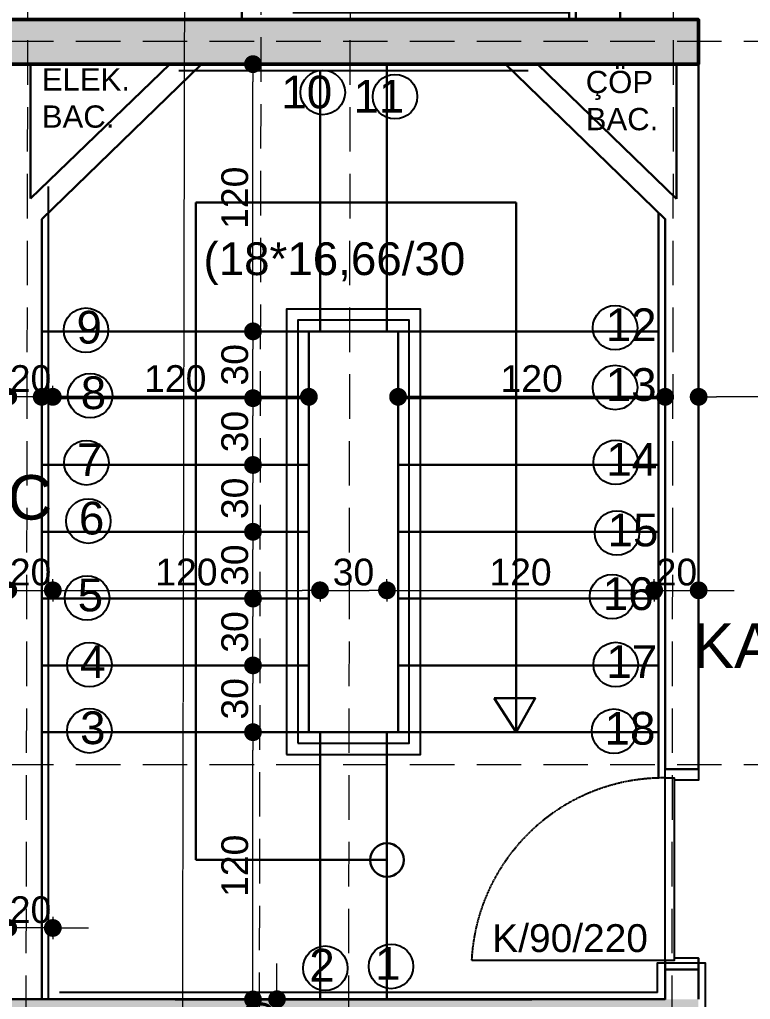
# Model space of a CAD drawing. Header units: millimetres. Extents: x 38129 to 72024, y -56282 to 16512.
# Drawn here: x 45968.3 to 46296.5, y -44265.8 to -43825.8 of the extents above; entities that cross this region are included whole.
import ezdxf

# ---------------------------------------------------------------- set-up
doc = ezdxf.new("R2010")
doc.units = ezdxf.units.MM
doc.linetypes.add('HIDDEN', pattern=[0.375, 0.25, -0.125])
for name, color, linetype, lineweight in [('AKS', 55, 'HIDDEN', 0), ('COLUMN4', 3, 'Continuous', 50), ('DIŞÖLÇÜ', 37, 'Continuous', 0), ('DUVAR', 255, 'Continuous', 30), ('M', 210, 'Continuous', 30), ('mahal', 7, 'Continuous', 5), ('pencere+KAPI', 1, 'Continuous', 0), ('TARAMA', 252, 'Continuous', 0), ('ölçü İÇ', 31, 'Continuous', 0)]:
    doc.layers.add(name, color=color, linetype=linetype, lineweight=lineweight)
for name, color, linetype in [('HIDDEN', 1, 'HIDDEN'), ('sıva', 41, 'Continuous'), ('tefriş', 42, 'Continuous')]:
    doc.layers.add(name, color=color, linetype=linetype)
doc.styles.add('icdisolcu_yazi', font='arial.ttf')
doc.styles.get("Standard").update_dxf_attribs({"font": 'arial.ttf'})
doc.styles.add('style1', font='arial.ttf')
doc.dimstyles.new('İç Ölçü', dxfattribs={"dimtxt": 12, "dimasz": 8, "dimexe": 5, "dimexo": 0, "dimgap": 2, "dimtad": 1, "dimdec": 0, "dimzin": 12, "dimdsep": 46, "dimtxsty": 'icdisolcu_yazi', "dimblk": 'DOT', "dimcen": 8, "dimdle": 5, "dimclrd": 256, "dimclre": 256, "dimclrt": 7, "dimadec": 0, "dimazin": 3, "dimtfac": 1, "dimtdec": 0, "dimtix": 1, "dimtmove": 2, "dimatfit": 3, "dimldrblk": 'DOT', "dimfxl": 0, "dimtolj": 1, "dimtzin": 0, "dimlwd": -1, "dimlwe": -1, "dimarcsym": 0})

# ---------------------------------------------------------------- blocks, each defined once
blk = doc.blocks.new('_Dot')
at = {"color": 0, "lineweight": -2}
blk.add_line((-0.5, 0), (-1, 0), dxfattribs=at)
at = {"color": 0, "lineweight": 30, "const_width": 0.5}
blk.add_lwpolyline([(-0.25, 0, 1), (0.25, 0, 1)], format="xyb", close=True, dxfattribs=at)
blk = doc.blocks.new('*D836')
at = {"layer": 'Defpoints', "color": 0, "lineweight": 120, "transparency": 16777216}
for p in [(46042.18, -44265.74), (46083.91, -44265.74), (46083.91, -44285.74)]:
    blk.add_point(p, dxfattribs=at)
at = {"layer": 'ölçü İÇ', "linetype": 'Continuous', "transparency": 16777216}
for p, q in [((46083.91, -44257.74), (46083.91, -44249.74)), ((46083.91, -44285.74), (46083.91, -44265.74)), ((46083.91, -44293.74), (46083.91, -44301.74))]:
    blk.add_line(p, q, dxfattribs=at)
at = {"layer": 'ölçü İÇ', "transparency": 16777216}
for p, q in [((46078.91, -44265.74), (46088.91, -44265.74)), ((46083.91, -44285.74), (46088.91, -44285.74))]:
    blk.add_line(p, q, dxfattribs=at)
at = {"layer": 'ölçü İÇ', "transparency": 16777216, "xscale": 8, "yscale": 8, "zscale": 8}
for p, rotation in [((46083.91, -44265.74), 270), ((46083.91, -44285.74), 90)]:
    blk.add_blockref('_Dot', p, dxfattribs=dict(at, rotation=rotation))
at = {"layer": 'ölçü İÇ', "color": 7, "transparency": 16777216, "insert": (46075.78, -44275.74), "char_height": 12, "attachment_point": 5, "rotation": 90, "style": 'icdisolcu_yazi'}
blk.add_mtext('\\A1;20', dxfattribs=at)
blk = doc.blocks.new('*D876')
at = {"layer": 'Defpoints', "color": 0, "lineweight": 120, "transparency": 16777216}
for p in [(45963.23, -44224.04), (45983.23, -44222.01), (45963.23, -44233.74)]:
    blk.add_point(p, dxfattribs=at)
at = {"layer": 'ölçü İÇ', "transparency": 16777216}
for p, q in [((45963.23, -44228.74), (45963.23, -44238.74)), ((45983.23, -44228.74), (45983.23, -44238.74))]:
    blk.add_line(p, q, dxfattribs=at)
at = {"layer": 'ölçü İÇ', "linetype": 'Continuous', "transparency": 16777216}
for p, q in [((45955.23, -44233.74), (45947.23, -44233.74)), ((45983.23, -44233.74), (45963.23, -44233.74)), ((45991.23, -44233.74), (45999.23, -44233.74))]:
    blk.add_line(p, q, dxfattribs=at)
at = {"layer": 'ölçü İÇ', "transparency": 16777216, "xscale": 8, "yscale": 8, "zscale": 8}
blk.add_blockref('_Dot', (45963.23, -44233.74), dxfattribs=at)
at = {"layer": 'ölçü İÇ', "transparency": 16777216, "xscale": 8, "yscale": 8, "zscale": 8, "rotation": 180}
blk.add_blockref('_Dot', (45983.23, -44233.74), dxfattribs=at)
at = {"layer": 'ölçü İÇ', "color": 7, "transparency": 16777216, "insert": (45973.23, -44225.62), "char_height": 12, "attachment_point": 5, "style": 'icdisolcu_yazi'}
blk.add_mtext('\\A1;20', dxfattribs=at)
blk = doc.blocks.new('*D881')
at = {"layer": 'Defpoints', "color": 0, "lineweight": 120, "transparency": 16777216}
for p in [(45963.23, -43995.22), (45963.23, -43998.66), (45983.23, -43995.74)]:
    blk.add_point(p, dxfattribs=at)
at = {"layer": 'ölçü İÇ', "transparency": 16777216}
for p, q in [((45963.23, -43998.66), (45963.23, -43990.22)), ((45983.23, -43995.74), (45983.23, -43990.22))]:
    blk.add_line(p, q, dxfattribs=at)
at = {"layer": 'ölçü İÇ', "linetype": 'Continuous', "transparency": 16777216}
for p, q in [((45955.23, -43995.22), (45947.23, -43995.22)), ((45983.23, -43995.22), (45963.23, -43995.22)), ((45991.23, -43995.22), (45999.23, -43995.22))]:
    blk.add_line(p, q, dxfattribs=at)
at = {"layer": 'ölçü İÇ', "transparency": 16777216, "xscale": 8, "yscale": 8, "zscale": 8}
blk.add_blockref('_Dot', (45963.23, -43995.22), dxfattribs=at)
at = {"layer": 'ölçü İÇ', "transparency": 16777216, "xscale": 8, "yscale": 8, "zscale": 8, "rotation": 180}
blk.add_blockref('_Dot', (45983.23, -43995.22), dxfattribs=at)
at = {"layer": 'ölçü İÇ', "color": 7, "transparency": 16777216, "insert": (45973.23, -43987.09), "char_height": 12, "attachment_point": 5, "style": 'icdisolcu_yazi'}
blk.add_mtext('\\A1;20', dxfattribs=at)
blk = doc.blocks.new('*D927')
at = {"layer": 'Defpoints', "color": 0, "lineweight": 120, "transparency": 16777216}
for p in [(46073.14, -44145.82), (46073.14, -44145.82), (46073.14, -44265.82)]:
    blk.add_point(p, dxfattribs=at)
at = {"layer": 'ölçü İÇ', "transparency": 16777216}
for p, q in [((46073.14, -44145.82), (46078.14, -44145.82)), ((46073.14, -44265.82), (46078.14, -44265.82))]:
    blk.add_line(p, q, dxfattribs=at)
at = {"layer": 'ölçü İÇ', "linetype": 'Continuous', "transparency": 16777216}
blk.add_line((46073.14, -44257.82), (46073.14, -44153.82), dxfattribs=at)
at = {"layer": 'ölçü İÇ', "transparency": 16777216, "xscale": 8, "yscale": 8, "zscale": 8}
for p, rotation in [((46073.14, -44145.82), 90), ((46073.14, -44265.82), 270)]:
    blk.add_blockref('_Dot', p, dxfattribs=dict(at, rotation=rotation))
at = {"layer": 'ölçü İÇ', "color": 7, "transparency": 16777216, "insert": (46065.01, -44205.82), "char_height": 12, "attachment_point": 5, "rotation": 90, "style": 'icdisolcu_yazi'}
blk.add_mtext('\\A1;120', dxfattribs=at)
blk = doc.blocks.new('*D928')
at = {"layer": 'Defpoints', "color": 0, "lineweight": 120, "transparency": 16777216}
for p in [(46073.14, -44115.82), (46073.14, -44115.82), (46073.14, -44145.82)]:
    blk.add_point(p, dxfattribs=at)
at = {"layer": 'ölçü İÇ', "transparency": 16777216}
for p, q in [((46073.14, -44115.82), (46078.14, -44115.82)), ((46073.14, -44145.82), (46078.14, -44145.82))]:
    blk.add_line(p, q, dxfattribs=at)
at = {"layer": 'ölçü İÇ', "linetype": 'Continuous', "transparency": 16777216}
blk.add_line((46073.14, -44137.82), (46073.14, -44123.82), dxfattribs=at)
at = {"layer": 'ölçü İÇ', "transparency": 16777216, "xscale": 8, "yscale": 8, "zscale": 8}
for p, rotation in [((46073.14, -44115.82), 90), ((46073.14, -44145.82), 270)]:
    blk.add_blockref('_Dot', p, dxfattribs=dict(at, rotation=rotation))
at = {"layer": 'ölçü İÇ', "color": 7, "transparency": 16777216, "insert": (46065.01, -44130.82), "char_height": 12, "attachment_point": 5, "rotation": 90, "style": 'icdisolcu_yazi'}
blk.add_mtext('\\A1;30', dxfattribs=at)
blk = doc.blocks.new('*D929')
at = {"layer": 'Defpoints', "color": 0, "lineweight": 120, "transparency": 16777216}
for p in [(46073.14, -44085.82), (46073.14, -44085.82), (46073.14, -44115.82)]:
    blk.add_point(p, dxfattribs=at)
at = {"layer": 'ölçü İÇ', "transparency": 16777216}
for p, q in [((46073.14, -44085.82), (46078.14, -44085.82)), ((46073.14, -44115.82), (46078.14, -44115.82))]:
    blk.add_line(p, q, dxfattribs=at)
at = {"layer": 'ölçü İÇ', "linetype": 'Continuous', "transparency": 16777216}
blk.add_line((46073.14, -44107.82), (46073.14, -44093.82), dxfattribs=at)
at = {"layer": 'ölçü İÇ', "transparency": 16777216, "xscale": 8, "yscale": 8, "zscale": 8}
for p, rotation in [((46073.14, -44085.82), 90), ((46073.14, -44115.82), 270)]:
    blk.add_blockref('_Dot', p, dxfattribs=dict(at, rotation=rotation))
at = {"layer": 'ölçü İÇ', "color": 7, "transparency": 16777216, "insert": (46065.01, -44100.82), "char_height": 12, "attachment_point": 5, "rotation": 90, "style": 'icdisolcu_yazi'}
blk.add_mtext('\\A1;30', dxfattribs=at)
blk = doc.blocks.new('*D930')
at = {"layer": 'Defpoints', "color": 0, "lineweight": 120, "transparency": 16777216}
for p in [(46073.14, -44055.82), (46073.14, -44055.82), (46073.14, -44085.82)]:
    blk.add_point(p, dxfattribs=at)
at = {"layer": 'ölçü İÇ', "transparency": 16777216}
for p, q in [((46073.14, -44055.82), (46078.14, -44055.82)), ((46073.14, -44085.82), (46078.14, -44085.82))]:
    blk.add_line(p, q, dxfattribs=at)
at = {"layer": 'ölçü İÇ', "linetype": 'Continuous', "transparency": 16777216}
blk.add_line((46073.14, -44077.82), (46073.14, -44063.82), dxfattribs=at)
at = {"layer": 'ölçü İÇ', "transparency": 16777216, "xscale": 8, "yscale": 8, "zscale": 8}
for p, rotation in [((46073.14, -44055.82), 90), ((46073.14, -44085.82), 270)]:
    blk.add_blockref('_Dot', p, dxfattribs=dict(at, rotation=rotation))
at = {"layer": 'ölçü İÇ', "color": 7, "transparency": 16777216, "insert": (46065.01, -44070.82), "char_height": 12, "attachment_point": 5, "rotation": 90, "style": 'icdisolcu_yazi'}
blk.add_mtext('\\A1;30', dxfattribs=at)
blk = doc.blocks.new('*D931')
at = {"layer": 'Defpoints', "color": 0, "lineweight": 120, "transparency": 16777216}
for p in [(46073.14, -44025.82), (46073.14, -44025.82), (46073.14, -44055.82)]:
    blk.add_point(p, dxfattribs=at)
at = {"layer": 'ölçü İÇ', "transparency": 16777216}
for p, q in [((46073.14, -44025.82), (46078.14, -44025.82)), ((46073.14, -44055.82), (46078.14, -44055.82))]:
    blk.add_line(p, q, dxfattribs=at)
at = {"layer": 'ölçü İÇ', "linetype": 'Continuous', "transparency": 16777216}
blk.add_line((46073.14, -44047.82), (46073.14, -44033.82), dxfattribs=at)
at = {"layer": 'ölçü İÇ', "transparency": 16777216, "xscale": 8, "yscale": 8, "zscale": 8}
for p, rotation in [((46073.14, -44025.82), 90), ((46073.14, -44055.82), 270)]:
    blk.add_blockref('_Dot', p, dxfattribs=dict(at, rotation=rotation))
at = {"layer": 'ölçü İÇ', "color": 7, "transparency": 16777216, "insert": (46065.01, -44040.82), "char_height": 12, "attachment_point": 5, "rotation": 90, "style": 'icdisolcu_yazi'}
blk.add_mtext('\\A1;30', dxfattribs=at)
blk = doc.blocks.new('*D932')
at = {"layer": 'Defpoints', "color": 0, "lineweight": 120, "transparency": 16777216}
for p in [(46073.14, -43995.82), (46073.14, -43995.82), (46073.14, -44025.82)]:
    blk.add_point(p, dxfattribs=at)
at = {"layer": 'ölçü İÇ', "transparency": 16777216}
for p, q in [((46073.14, -43995.82), (46078.14, -43995.82)), ((46073.14, -44025.82), (46078.14, -44025.82))]:
    blk.add_line(p, q, dxfattribs=at)
at = {"layer": 'ölçü İÇ', "linetype": 'Continuous', "transparency": 16777216}
blk.add_line((46073.14, -44017.82), (46073.14, -44003.82), dxfattribs=at)
at = {"layer": 'ölçü İÇ', "transparency": 16777216, "xscale": 8, "yscale": 8, "zscale": 8}
for p, rotation in [((46073.14, -43995.82), 90), ((46073.14, -44025.82), 270)]:
    blk.add_blockref('_Dot', p, dxfattribs=dict(at, rotation=rotation))
at = {"layer": 'ölçü İÇ', "color": 7, "transparency": 16777216, "insert": (46065.01, -44010.82), "char_height": 12, "attachment_point": 5, "rotation": 90, "style": 'icdisolcu_yazi'}
blk.add_mtext('\\A1;30', dxfattribs=at)
blk = doc.blocks.new('*D933')
at = {"layer": 'Defpoints', "color": 0, "lineweight": 120, "transparency": 16777216}
for p in [(46073.14, -43965.82), (46073.14, -43965.82), (46073.14, -43995.82)]:
    blk.add_point(p, dxfattribs=at)
at = {"layer": 'ölçü İÇ', "transparency": 16777216}
for p, q in [((46073.14, -43965.82), (46078.14, -43965.82)), ((46073.14, -43995.82), (46078.14, -43995.82))]:
    blk.add_line(p, q, dxfattribs=at)
at = {"layer": 'ölçü İÇ', "linetype": 'Continuous', "transparency": 16777216}
blk.add_line((46073.14, -43987.82), (46073.14, -43973.82), dxfattribs=at)
at = {"layer": 'ölçü İÇ', "transparency": 16777216, "xscale": 8, "yscale": 8, "zscale": 8}
for p, rotation in [((46073.14, -43965.82), 90), ((46073.14, -43995.82), 270)]:
    blk.add_blockref('_Dot', p, dxfattribs=dict(at, rotation=rotation))
at = {"layer": 'ölçü İÇ', "color": 7, "transparency": 16777216, "insert": (46065.01, -43980.82), "char_height": 12, "attachment_point": 5, "rotation": 90, "style": 'icdisolcu_yazi'}
blk.add_mtext('\\A1;30', dxfattribs=at)
blk = doc.blocks.new('*D934')
at = {"layer": 'Defpoints', "color": 0, "lineweight": 120, "transparency": 16777216}
for p in [(46073.14, -43845.82), (46073.14, -43845.82), (46073.14, -43965.82)]:
    blk.add_point(p, dxfattribs=at)
at = {"layer": 'ölçü İÇ', "transparency": 16777216}
for p, q in [((46073.14, -43845.82), (46078.14, -43845.82)), ((46073.14, -43965.82), (46078.14, -43965.82))]:
    blk.add_line(p, q, dxfattribs=at)
at = {"layer": 'ölçü İÇ', "linetype": 'Continuous', "transparency": 16777216}
blk.add_line((46073.14, -43957.82), (46073.14, -43853.82), dxfattribs=at)
at = {"layer": 'ölçü İÇ', "transparency": 16777216, "xscale": 8, "yscale": 8, "zscale": 8}
for p, rotation in [((46073.14, -43845.82), 90), ((46073.14, -43965.82), 270)]:
    blk.add_blockref('_Dot', p, dxfattribs=dict(at, rotation=rotation))
at = {"layer": 'ölçü İÇ', "color": 7, "transparency": 16777216, "insert": (46065.01, -43905.82), "char_height": 12, "attachment_point": 5, "rotation": 90, "style": 'icdisolcu_yazi'}
blk.add_mtext('\\A1;120', dxfattribs=at)
blk = doc.blocks.new('*D935')
at = {"layer": 'Defpoints', "color": 0, "lineweight": 120, "transparency": 16777216}
for p in [(45963.24, -44082.12), (45983.24, -44082.12), (45983.24, -44082.12)]:
    blk.add_point(p, dxfattribs=at)
at = {"layer": 'ölçü İÇ', "transparency": 16777216}
for p, q in [((45983.24, -44082.12), (45983.24, -44077.12)), ((45963.24, -44082.12), (45963.24, -44087.12))]:
    blk.add_line(p, q, dxfattribs=at)
at = {"layer": 'ölçü İÇ', "linetype": 'Continuous', "transparency": 16777216}
for p, q in [((45955.24, -44082.12), (45947.24, -44082.12)), ((45963.24, -44082.12), (45983.24, -44082.12)), ((45991.24, -44082.12), (45999.24, -44082.12))]:
    blk.add_line(p, q, dxfattribs=at)
at = {"layer": 'ölçü İÇ', "transparency": 16777216, "xscale": 8, "yscale": 8, "zscale": 8}
blk.add_blockref('_Dot', (45963.24, -44082.12), dxfattribs=at)
at = {"layer": 'ölçü İÇ', "transparency": 16777216, "xscale": 8, "yscale": 8, "zscale": 8, "rotation": 180}
blk.add_blockref('_Dot', (45983.24, -44082.12), dxfattribs=at)
at = {"layer": 'ölçü İÇ', "color": 7, "transparency": 16777216, "insert": (45973.24, -44073.99), "char_height": 12, "attachment_point": 5, "style": 'icdisolcu_yazi'}
blk.add_mtext('\\A1;20', dxfattribs=at)
blk = doc.blocks.new('*D936')
at = {"layer": 'Defpoints', "color": 0, "lineweight": 120, "transparency": 16777216}
for p in [(45983.24, -44082.12), (46103.24, -44082.12), (46103.24, -44082.12)]:
    blk.add_point(p, dxfattribs=at)
at = {"layer": 'ölçü İÇ', "transparency": 16777216}
for p, q in [((45983.24, -44082.12), (45983.24, -44087.12)), ((46103.24, -44082.12), (46103.24, -44087.12))]:
    blk.add_line(p, q, dxfattribs=at)
at = {"layer": 'ölçü İÇ', "linetype": 'Continuous', "transparency": 16777216}
blk.add_line((45991.24, -44082.12), (46095.24, -44082.12), dxfattribs=at)
at = {"layer": 'ölçü İÇ', "transparency": 16777216, "xscale": 8, "yscale": 8, "zscale": 8, "rotation": 180}
blk.add_blockref('_Dot', (45983.24, -44082.12), dxfattribs=at)
at = {"layer": 'ölçü İÇ', "transparency": 16777216, "xscale": 8, "yscale": 8, "zscale": 8}
blk.add_blockref('_Dot', (46103.24, -44082.12), dxfattribs=at)
at = {"layer": 'ölçü İÇ', "color": 7, "transparency": 16777216, "insert": (46043.24, -44073.99), "char_height": 12, "attachment_point": 5, "style": 'icdisolcu_yazi'}
blk.add_mtext('\\A1;120', dxfattribs=at)
blk = doc.blocks.new('*D937')
at = {"layer": 'Defpoints', "color": 0, "lineweight": 120, "transparency": 16777216}
for p in [(46103.24, -44082.12), (46133.3, -44082.12), (46133.3, -44082.12)]:
    blk.add_point(p, dxfattribs=at)
at = {"layer": 'ölçü İÇ', "transparency": 16777216}
for p, q in [((46133.3, -44082.12), (46133.3, -44077.12)), ((46103.24, -44082.12), (46103.24, -44087.12))]:
    blk.add_line(p, q, dxfattribs=at)
at = {"layer": 'ölçü İÇ', "linetype": 'Continuous', "transparency": 16777216}
blk.add_line((46111.24, -44082.12), (46125.3, -44082.12), dxfattribs=at)
at = {"layer": 'ölçü İÇ', "transparency": 16777216, "xscale": 8, "yscale": 8, "zscale": 8, "rotation": 180}
blk.add_blockref('_Dot', (46103.24, -44082.12), dxfattribs=at)
at = {"layer": 'ölçü İÇ', "transparency": 16777216, "xscale": 8, "yscale": 8, "zscale": 8}
blk.add_blockref('_Dot', (46133.3, -44082.12), dxfattribs=at)
at = {"layer": 'ölçü İÇ', "color": 7, "transparency": 16777216, "insert": (46118.27, -44073.99), "char_height": 12, "attachment_point": 5, "style": 'icdisolcu_yazi'}
blk.add_mtext('\\A1;30', dxfattribs=at)
blk = doc.blocks.new('*D938')
at = {"layer": 'Defpoints', "color": 0, "lineweight": 120, "transparency": 16777216}
for p in [(46133.3, -44082.12), (46253.3, -44082.12), (46253.3, -44082.12)]:
    blk.add_point(p, dxfattribs=at)
at = {"layer": 'ölçü İÇ', "transparency": 16777216}
for p, q in [((46253.3, -44082.12), (46253.3, -44077.12)), ((46133.3, -44082.12), (46133.3, -44087.12))]:
    blk.add_line(p, q, dxfattribs=at)
at = {"layer": 'ölçü İÇ', "linetype": 'Continuous', "transparency": 16777216}
blk.add_line((46141.3, -44082.12), (46245.3, -44082.12), dxfattribs=at)
at = {"layer": 'ölçü İÇ', "transparency": 16777216, "xscale": 8, "yscale": 8, "zscale": 8, "rotation": 180}
blk.add_blockref('_Dot', (46133.3, -44082.12), dxfattribs=at)
at = {"layer": 'ölçü İÇ', "transparency": 16777216, "xscale": 8, "yscale": 8, "zscale": 8}
blk.add_blockref('_Dot', (46253.3, -44082.12), dxfattribs=at)
at = {"layer": 'ölçü İÇ', "color": 7, "transparency": 16777216, "insert": (46193.3, -44073.99), "char_height": 12, "attachment_point": 5, "style": 'icdisolcu_yazi'}
blk.add_mtext('\\A1;120', dxfattribs=at)
blk = doc.blocks.new('*D939')
at = {"layer": 'Defpoints', "color": 0, "lineweight": 120, "transparency": 16777216}
for p in [(46253.3, -44082.12), (46273.3, -44082.12), (46273.3, -44082.12)]:
    blk.add_point(p, dxfattribs=at)
at = {"layer": 'ölçü İÇ', "transparency": 16777216}
for p, q in [((46273.3, -44082.12), (46273.3, -44077.12)), ((46253.3, -44082.12), (46253.3, -44087.12))]:
    blk.add_line(p, q, dxfattribs=at)
at = {"layer": 'ölçü İÇ', "linetype": 'Continuous', "transparency": 16777216}
for p, q in [((46245.3, -44082.12), (46237.3, -44082.12)), ((46253.3, -44082.12), (46273.3, -44082.12)), ((46281.3, -44082.12), (46289.3, -44082.12))]:
    blk.add_line(p, q, dxfattribs=at)
at = {"layer": 'ölçü İÇ', "transparency": 16777216, "xscale": 8, "yscale": 8, "zscale": 8}
blk.add_blockref('_Dot', (46253.3, -44082.12), dxfattribs=at)
at = {"layer": 'ölçü İÇ', "transparency": 16777216, "xscale": 8, "yscale": 8, "zscale": 8, "rotation": 180}
blk.add_blockref('_Dot', (46273.3, -44082.12), dxfattribs=at)
at = {"layer": 'ölçü İÇ', "color": 7, "transparency": 16777216, "insert": (46263.3, -44073.99), "char_height": 12, "attachment_point": 5, "style": 'icdisolcu_yazi'}
blk.add_mtext('\\A1;20', dxfattribs=at)
blk = doc.blocks.new('wertertw')
at = {"layer": 'TARAMA', "lineweight": -3}
h = blk.add_hatch(dxfattribs=at)
h.set_pattern_fill('ANSI33', color=256, scale=2.5, style=0)
h.set_pattern_definition([(45, (-86643.698, -32547.66), (-11.2253202, 11.2253202), []), (45, (-86632.472, -32547.66), (-11.2253202, 11.2253202), [7.9375, -3.96875])])
h.paths.add_polyline_path([(-616.25, 351.94), (-616.25, -88.06), (-306.25, -88.06), (-306.25, -68.06), (-596.25, -68.06), (-596.25, 331.94), (-306.25, 331.94), (-306.25, 351.94)])
h.paths.add_polyline_path([(38.75, -338.06), (78.75, -338.06), (78.75, -378.06), (38.75, -378.06)])
h.paths.add_polyline_path([(-471.25, -318.06), (-441.25, -318.06), (-441.25, -378.06), (-471.25, -378.06)])
h.paths.add_polyline_path([(-961.25, -318.06), (-931.25, -318.06), (-931.25, -378.06), (-961.25, -378.06)])
h.paths.add_polyline_path([(343.75, -163.06), (413.75, -163.06), (413.75, -198.06), (343.75, -198.06)])
h.paths.add_polyline_path([(8.75, -163.06), (78.75, -163.06), (78.75, -198.06), (8.75, -198.06)])
h.paths.add_polyline_path([(-1036.25, -148.06), (-906.25, -148.06), (-906.25, -178.06), (-1036.25, -178.06)])
h.paths.add_polyline_path([(-976.25, 256.94), (-916.25, 256.94), (-916.25, 226.94), (-976.25, 226.94)])
h.paths.add_polyline_path([(343.75, 459.44), (413.75, 459.44), (413.75, 424.44), (343.75, 424.44)])
h.paths.add_polyline_path([(8.75, 459.44), (78.75, 459.44), (78.75, 424.44), (8.75, 424.44)])
h.paths.add_polyline_path([(-616.25, 531.94), (-306.25, 531.94), (-306.25, 511.94), (-616.25, 511.94)])
h.paths.add_polyline_path([(-976.25, 656.94), (-916.25, 656.94), (-916.25, 626.94), (-976.25, 626.94)])
h.paths.add_polyline_path([(-616.25, 971.94), (-306.25, 971.94), (-306.25, 951.94), (-616.25, 951.94)])
h.paths.add_polyline_path([(343.75, 1081.94), (413.75, 1081.94), (413.75, 1046.94), (343.75, 1046.94)])
h.paths.add_polyline_path([(8.75, 1081.94), (78.75, 1081.94), (78.75, 1046.94), (8.75, 1046.94)])
h.paths.add_polyline_path([(-1036.25, 1061.94), (-906.25, 1061.94), (-906.25, 1031.94), (-1036.25, 1031.94)])
h.paths.add_polyline_path([(-931.25, 1286.94), (-901.25, 1286.94), (-901.25, 1226.94), (-931.25, 1226.94)])
h.paths.add_polyline_path([(68.75, 1332.04), (108.75, 1332.04), (108.75, 1292.04), (68.75, 1292.04)])
h.paths.add_polyline_path([(-511.25, 1332.04), (-481.25, 1332.04), (-481.25, 1252.04), (-511.25, 1252.04)])
at = {"layer": 'COLUMN4', "color": 3}
blk.add_lwpolyline([(-616.25, 971.94), (-306.25, 971.94), (-306.25, 951.94), (-616.25, 951.94)], close=True, dxfattribs=at)
blk = doc.blocks.new('*D941')
at = {"layer": 'Defpoints', "color": 0, "lineweight": 120, "transparency": 16777216}
for p in [(46273.29, -43995.06), (46273.29, -43995.22), (46393.08, -43996.65)]:
    blk.add_point(p, dxfattribs=at)
at = {"layer": 'ölçü İÇ', "transparency": 16777216}
for p, q in [((46393.08, -43996.65), (46393.08, -43990.22)), ((46273.29, -43995.06), (46273.29, -44000.22))]:
    blk.add_line(p, q, dxfattribs=at)
at = {"layer": 'ölçü İÇ', "linetype": 'Continuous', "transparency": 16777216}
blk.add_line((46385.08, -43995.22), (46281.29, -43995.22), dxfattribs=at)
at = {"layer": 'ölçü İÇ', "transparency": 16777216, "xscale": 8, "yscale": 8, "zscale": 8, "rotation": 180}
blk.add_blockref('_Dot', (46273.29, -43995.22), dxfattribs=at)
at = {"layer": 'ölçü İÇ', "transparency": 16777216, "xscale": 8, "yscale": 8, "zscale": 8}
blk.add_blockref('_Dot', (46393.08, -43995.22), dxfattribs=at)
at = {"layer": 'ölçü İÇ', "color": 7, "transparency": 16777216, "insert": (46333.19, -43987.09), "char_height": 12, "attachment_point": 5, "style": 'icdisolcu_yazi'}
blk.add_mtext('\\A1;120', dxfattribs=at)
blk = doc.blocks.new('*D942')
at = {"layer": 'Defpoints', "color": 0, "lineweight": 120, "transparency": 16777216}
for p in [(46138.3, -43987.9), (46138.3, -43995.22), (46258.29, -43995.82)]:
    blk.add_point(p, dxfattribs=at)
at = {"layer": 'M', "transparency": 16777216}
for p, q in [((46138.3, -43990.22), (46138.3, -44000.22)), ((46258.29, -43995.82), (46258.29, -43990.22))]:
    blk.add_line(p, q, dxfattribs=at)
at = {"layer": 'M', "linetype": 'Continuous', "transparency": 16777216}
blk.add_line((46250.29, -43995.22), (46146.3, -43995.22), dxfattribs=at)
at = {"layer": 'M', "transparency": 16777216, "xscale": 8, "yscale": 8, "zscale": 8, "rotation": 180}
blk.add_blockref('_Dot', (46138.3, -43995.22), dxfattribs=at)
at = {"layer": 'M', "transparency": 16777216, "xscale": 8, "yscale": 8, "zscale": 8}
blk.add_blockref('_Dot', (46258.29, -43995.22), dxfattribs=at)
at = {"layer": 'M', "color": 7, "transparency": 16777216, "insert": (46198.3, -43987.09), "char_height": 12, "attachment_point": 5, "style": 'icdisolcu_yazi'}
blk.add_mtext('\\A1;120', dxfattribs=at)
blk = doc.blocks.new('*D943')
at = {"layer": 'Defpoints', "color": 0, "lineweight": 120, "transparency": 16777216}
for p in [(45978.23, -43978.46), (46098.24, -43983.61), (45978.23, -43995.22)]:
    blk.add_point(p, dxfattribs=at)
at = {"layer": 'M', "transparency": 16777216}
for p, q in [((45978.23, -43990.22), (45978.23, -44000.22)), ((46098.24, -43990.22), (46098.24, -44000.22))]:
    blk.add_line(p, q, dxfattribs=at)
at = {"layer": 'M', "linetype": 'Continuous', "transparency": 16777216}
blk.add_line((46090.24, -43995.22), (45986.23, -43995.22), dxfattribs=at)
at = {"layer": 'M', "transparency": 16777216, "xscale": 8, "yscale": 8, "zscale": 8, "rotation": 180}
blk.add_blockref('_Dot', (45978.23, -43995.22), dxfattribs=at)
at = {"layer": 'M', "transparency": 16777216, "xscale": 8, "yscale": 8, "zscale": 8}
blk.add_blockref('_Dot', (46098.24, -43995.22), dxfattribs=at)
at = {"layer": 'M', "color": 7, "transparency": 16777216, "insert": (46038.24, -43987.09), "char_height": 12, "attachment_point": 5, "style": 'icdisolcu_yazi'}
blk.add_mtext('\\A1;120', dxfattribs=at)

msp = doc.modelspace()

# ---------------------------------------------------------------- hatches: boundary and pattern name
at = {"layer": 'M'}
h = msp.add_hatch(dxfattribs=at)
h.set_pattern_fill('ANGLE', color=256, scale=3)
h.set_pattern_definition([(0, (8691.423, -29815.499), (0, 20.955), [15.24, -5.715]), (90, (8691.423, -29815.499), (-20.955, 1e-15), [15.24, -5.715])])
h.paths.add_polyline_path([(45869.36, -43911.57), (45868.36, -43911.57), (45868.36, -43914.57), (45816.23, -43914.57), (45816.23, -43940.6), (45848.6, -43940.6, -0.414214), (45852.2, -43944.2), (45852.21, -43985, -0.414214), (45848.61, -43988.6), (45816.23, -43988.6), (45816.23, -44011.47), (45865.05, -44011.47, -0.320013), (45866.94, -44012.81, -0.178212), (45866.94, -44044.12, -0.320013), (45865.05, -44045.47), (45816.23, -44045.47), (45816.23, -44061.57), (45960.23, -44061.57), (45960.23, -43911.57), (45951.36, -43911.57), (45951.36, -43993.57, -0.414214)])
h.paths.add_polyline_path([(45815.32, -44061.63), (45986, -44061.63), (45986, -44020.42), (45815.32, -44020.42)], flags=9)

# ---------------------------------------------------------------- linework, layer by layer
for p, q in [((46258.3, -44166.37), (46258.3, -44162.37)), ((46258.3, -44248.37), (46258.3, -44252.37))]:
    msp.add_line(p, q)
for points in [[(46273.3, -44162.37), (46273.3, -44167.37), (46262.3, -44167.37)], [(46273.3, -44252.37), (46273.3, -44247.37), (46262.3, -44247.37)]]:
    msp.add_lwpolyline(points)
msp.add_lwpolyline([(46258.3, -44248.37), (46258.3, -44166.37), (46262.3, -44166.37), (46262.3, -44248.37)], close=True)
at = {"layer": 'AKS', "ltscale": 80}
for p, q in [((45973.24, -42965.11), (45969.39, -45363.07)), ((46078.09, -42963.75), (46074.09, -45363.07)), ((46118.09, -42965.11), (46114.24, -45363.07)), ((46263.29, -42965.11), (46259.44, -45363.07)), ((47273.6, -43835.66), (45234.91, -43835.66)), ((47273.6, -44160.48), (45234.91, -44160.48))]:
    msp.add_line(p, q, dxfattribs=at)
at = {"layer": 'DUVAR'}
for p, q in [((46068.21, -43544.71), (46068.17, -43825.82)), ((46238.07, -43610.82), (46238.07, -43825.82)), ((46218.07, -43630.82), (46218.07, -43825.82)), ((45973.23, -43906.13), (45973.23, -43845.74)), ((46035.86, -43845.82), (45973.23, -43906.13)), ((46050.06, -43845.82), (45978.23, -43915.42)), ((46042.27, -43845.74), (46193.6, -43845.74)), ((46198.28, -43845.74), (46198.29, -43845.74)), ((46200.86, -43845.82), (46263.29, -43906.32)), ((46263.29, -43906.32), (46263.29, -43845.82)), ((45978.23, -44171.89), (45978.23, -43915.42)), ((46258.29, -44162.37), (46273.3, -44162.37)), ((46258.3, -44252.37), (46273.3, -44252.37)), ((45963.23, -44265.74), (46258.29, -44265.74)), ((46038.24, -44265.82), (46198.3, -44265.82))]:
    msp.add_line(p, q, dxfattribs=at)
for points in [[(46273.29, -44162.37), (46273.29, -43835.66)], [(46258.29, -44162.37), (46258.29, -43915.4), (46186.41, -43845.74)], [(45978.23, -44265.74), (45978.23, -44171.89)], [(46258.29, -44262.74), (46258.29, -44248.37)], [(46273.29, -44265.74), (46273.29, -44247.37)], [(46258.3, -44265.82), (46258.3, -44252.37)]]:
    msp.add_lwpolyline(points, dxfattribs=at)
at = {"layer": 'HIDDEN'}
msp.add_line((46258.3, -44248.37), (46171.3, -44248.37), dxfattribs=at)
msp.add_arc((46257.59, -44252.77), 86.4, 89.5265, 177.0842, dxfattribs=at)
at = {"layer": 'M'}
for p, q in [((46133.3, -43845.82), (46133.3, -43965.82)), ((46103.24, -43848.74), (46103.24, -43965.82)), ((46191.36, -43907.98), (46047.5, -43907.98)), ((46047.5, -43907.98), (46047.5, -44203.21)), ((46191.36, -44145.82), (46191.36, -43907.98)), ((45978.23, -43965.82), (46098.24, -43965.82)), ((46138.3, -43965.82), (46098.24, -43965.82)), ((46098.24, -43965.82), (46098.24, -44145.82)), ((45978.23, -43995.82), (46098.24, -43995.82)), ((46138.3, -43995.82), (46255.3, -43995.82)), ((45978.23, -44025.82), (46098.24, -44025.82)), ((46138.3, -44025.82), (46255.3, -44025.82)), ((45978.23, -44055.82), (46098.24, -44055.82)), ((46138.3, -44055.82), (46255.3, -44055.82)), ((45978.23, -44085.82), (46098.24, -44085.82)), ((45978.23, -44085.82), (46098.24, -44085.82)), ((46138.3, -44085.82), (46255.3, -44085.82)), ((46138.3, -44085.82), (46255.3, -44085.82)), ((45978.23, -44115.82), (46098.24, -44115.82)), ((46138.3, -44115.82), (46255.3, -44115.82)), ((46191.36, -44145.82), (46181.46, -44130.56)), ((46181.46, -44130.56), (46191.36, -44130.56)), ((45978.23, -44145.82), (46098.24, -44145.82)), ((46098.24, -44145.82), (46138.3, -44145.82)), ((46103.24, -44145.82), (46103.24, -44265.82)), ((46047.5, -44203.21), (46133.3, -44203.21))]:
    msp.add_line(p, q, dxfattribs=at)
for points in [[(46255.29, -43965.82), (46138.3, -43965.82), (46138.3, -44145.82), (46255.29, -44145.82)], [(46191.36, -44145.82), (46199.91, -44130.56), (46191.36, -44130.56)], [(46133.3, -44145.82), (46133.3, -44265.82)]]:
    msp.add_lwpolyline(points, dxfattribs=at)
msp.add_circle((46133.3, -44203.21), 7.53, dxfattribs=at)
at = {"layer": 'pencere+KAPI', "linetype": 'HIDDEN'}
msp.add_line((46043.93, -43013.58), (46039.19, -45395.23), dxfattribs=at)
at = {"layer": 'sıva'}
for p, q in [((46039.85, -43848.74), (46196.69, -43848.74)), ((45981.23, -44265.74), (45981.23, -43900.71)), ((46255.29, -43912.49), (46255.29, -44166.43)), ((46254.76, -44262.74), (45986.23, -44262.74))]:
    msp.add_line(p, q, dxfattribs=at)
for points in [[(46224.44, -43607.82), (46210.69, -43607.82), (46207.69, -43607.82), (46207.69, -43630.82), (46207.69, -43633.82), (46218.07, -43633.82), (46215.07, -43633.82), (46215.07, -43825.82), (46215.07, -43822.82), (46091.07, -43822.75)], [(46255.3, -44166.43), (46255.3, -43912.5)], [(46254.76, -44262.74), (46254.76, -44262.74), (46254.76, -44252.37), (46254.76, -44249.37), (46273.29, -44249.37), (46276.29, -44249.37), (46276.29, -44328.24)]]:
    msp.add_lwpolyline(points, dxfattribs=at)
at = {"layer": 'tefriş'}
for points in [[(46088.24, -44155.82), (46148.3, -44155.82), (46148.3, -43955.82), (46088.24, -43955.82)], [(46093.24, -44150.82), (46143.3, -44150.82), (46143.3, -43960.82), (46093.24, -43960.82)]]:
    msp.add_lwpolyline(points, close=True, dxfattribs=at)
for centre in [(46104.49, -43858.53), (46136.9, -43860.42), (45998.11, -43965.3), (46235.79, -43964.19), (46235.79, -43991.03), (46000, -43994.71), (45998.35, -44024.82), (46236.06, -44024.64), (45999.16, -44051.03), (46236.6, -44056.35), (45998.62, -44085.53), (46234.44, -44084.95), (45999.7, -44115.48), (46236.06, -44115.44), (45999.7, -44145.17), (46235.25, -44145.4), (46105.62, -44251.81), (46135.15, -44251)]:
    msp.add_circle(centre, 10, dxfattribs=at)

# ---------------------------------------------------------------- block references
at = {"layer": 'DIŞÖLÇÜ'}
msp.add_blockref('wertertw', (46579.46, -44797.76), dxfattribs=at)

# ---------------------------------------------------------------- texts
at = {"layer": 'mahal', "char_height": 10, "width": 125.1716, "attachment_point": 1}
for s, insert in [('ELEK. \\PBAC.', (45978.29, -43847.69)), ('ÇÖP \\PBAC.', (46222.58, -43848.83))]:
    msp.add_mtext(s, dxfattribs=dict(at, insert=insert))
at = {"layer": 'mahal', "char_height": 20}
for s, insert, attachment_point in [('BANYO+WC', (45822.37, -44030.36), 1), ('KAT HOLU', (46270.6, -44117.24), 7)]:
    msp.add_mtext_dynamic_manual_height_columns(s, width=250.3432, gutter_width=12.5, heights=[0], dxfattribs=dict(at, insert=insert, attachment_point=attachment_point))
at = {"layer": 'pencere+KAPI', "insert": (46180.62, -44244.72), "char_height": 12.5, "width": 27.0954, "attachment_point": 7, "rotation": 360, "style": 'style1'}
msp.add_mtext('K/90/220', dxfattribs=at)
at = {"layer": 'tefriş', "char_height": 14.7, "width": 26.4931}
for s, insert, attachment_point in [('10', (46108.71, -43850.99), 3), ('11', (46141.12, -43852.87), 3), ('(18*16,66/30', (46168.49, -43925.85), 3), ('12', (46231.57, -43955.51), 1), ('9', (45993.89, -43956.61), 1), ('13', (46231.57, -43982.34), 1), ('8', (45995.78, -43986.03), 1), ('7', (45994.13, -44016.13), 1), ('14', (46231.84, -44015.95), 1), ('6', (45994.94, -44042.34), 1), ('15', (46232.38, -44047.66), 1), ('5', (45994.4, -44076.85), 1), ('16', (46230.22, -44076.27), 1), ('4', (45995.48, -44106.8), 1), ('17', (46231.84, -44106.76), 1), ('3', (45995.48, -44136.48), 1), ('18', (46231.03, -44136.71), 1), ('2', (46109.84, -44243.13), 3), ('1', (46139.37, -44242.31), 3)]:
    msp.add_mtext(s, dxfattribs=dict(at, insert=insert, attachment_point=attachment_point))

# ---------------------------------------------------------------- dimensions: what is measured, and where the dimension line sits
at = {"layer": 'M'}
for base, p1, p2, picture, middle in [((45978.23, -43995.22), (46098.24, -43983.61), (45978.23, -43978.46), '*D943', (46038.24, -43987.09)), ((46138.3, -43995.22), (46258.29, -43995.82), (46138.3, -43987.9), '*D942', (46198.3, -43987.09))]:
    dim = msp.add_linear_dim(base=base, p1=p1, p2=p2, dimstyle='İç Ölçü', dxfattribs=at)
    dim.commit()
    dim.dimension.update_dxf_attribs({"geometry": picture, "text_midpoint": middle})
at = {"layer": 'ölçü İÇ'}
for base, p1, p2, angle, picture, middle in [((46073.14, -43845.82), (46073.14, -43965.82), (46073.14, -43845.82), 270, '*D934', (46065.01, -43905.82)), ((46073.14, -43965.82), (46073.14, -43995.82), (46073.14, -43965.82), 270, '*D933', (46065.01, -43980.82)), ((46073.14, -43995.82), (46073.14, -44025.82), (46073.14, -43995.82), 270, '*D932', (46065.01, -44010.82)), ((46073.14, -44025.82), (46073.14, -44055.82), (46073.14, -44025.82), 270, '*D931', (46065.01, -44040.82)), ((46073.14, -44055.82), (46073.14, -44085.82), (46073.14, -44055.82), 270, '*D930', (46065.01, -44070.82)), ((46073.14, -44085.82), (46073.14, -44115.82), (46073.14, -44085.82), 270, '*D929', (46065.01, -44100.82)), ((46073.14, -44115.82), (46073.14, -44145.82), (46073.14, -44115.82), 270, '*D928', (46065.01, -44130.82)), ((46073.14, -44145.82), (46073.14, -44265.82), (46073.14, -44145.82), 270, '*D927', (46065.01, -44205.82)), ((46083.91, -44265.74), (46083.91, -44285.74), (46042.18, -44265.74), 90, '*D836', (46075.78, -44275.74))]:
    dim = msp.add_linear_dim(base=base, p1=p1, p2=p2, angle=angle, dimstyle='İç Ölçü', dxfattribs=at)
    dim.commit()
    dim.dimension.update_dxf_attribs({"geometry": picture, "text_midpoint": middle})
for base, p1, p2, picture, middle in [((45963.23, -43995.22), (45983.23, -43995.74), (45963.23, -43998.66), '*D881', (45973.23, -43987.09)), ((46273.29, -43995.22), (46393.08, -43996.65), (46273.29, -43995.06), '*D941', (46333.19, -43987.09)), ((45983.24, -44082.12), (45963.24, -44082.12), (45983.24, -44082.12), '*D935', (45973.24, -44073.99)), ((46103.24, -44082.12), (45983.24, -44082.12), (46103.24, -44082.12), '*D936', (46043.24, -44073.99)), ((46133.3, -44082.12), (46103.24, -44082.12), (46133.3, -44082.12), '*D937', (46118.27, -44073.99)), ((46253.3, -44082.12), (46133.3, -44082.12), (46253.3, -44082.12), '*D938', (46193.3, -44073.99)), ((46273.3, -44082.12), (46253.3, -44082.12), (46273.3, -44082.12), '*D939', (46263.3, -44073.99)), ((45963.23, -44233.74), (45983.23, -44222.01), (45963.23, -44224.04), '*D876', (45973.23, -44225.62))]:
    dim = msp.add_linear_dim(base=base, p1=p1, p2=p2, dimstyle='İç Ölçü', dxfattribs=at)
    dim.commit()
    dim.dimension.update_dxf_attribs({"geometry": picture, "text_midpoint": middle})

doc.saveas('drawing.dxf')
